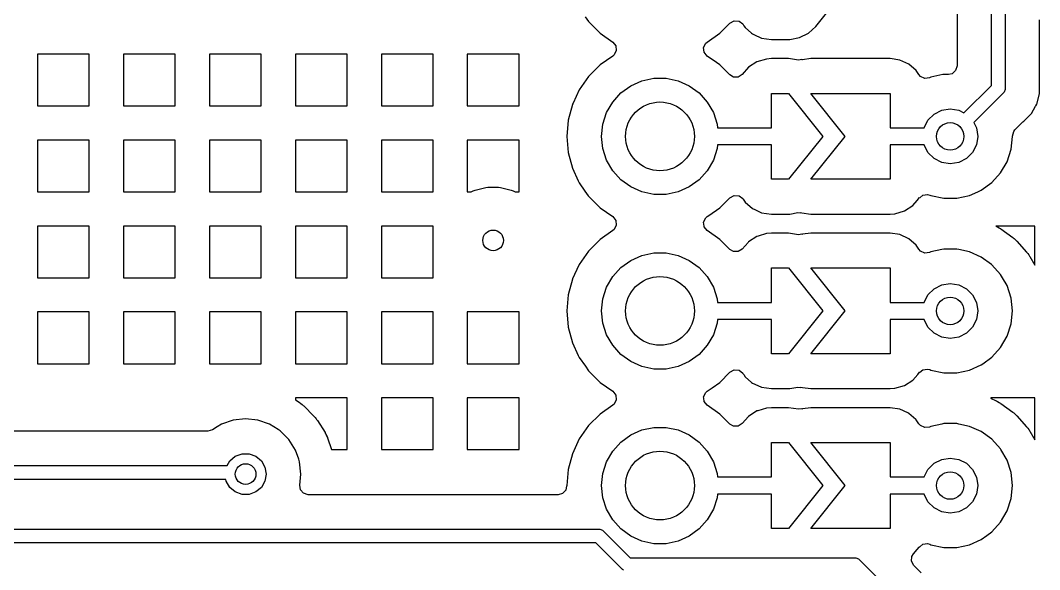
# Model space of a CAD drawing. Extents: x 2.49 to 8.57, y -5.87 to -1.87.
# Drawn here: x 7.309 to 7.893, y -2.864 to -2.55 of the extents above; entities that cross this region are included whole.
import ezdxf

# ---------------------------------------------------------------- set-up
doc = ezdxf.new("R2010")
doc.units = 0
doc.header["$MEASUREMENT"] = 0
doc.layers.add('BLACK', color=7, linetype='CONTINUOUS')

msp = doc.modelspace()

# ---------------------------------------------------------------- linework, layer by layer
at = {"layer": 'BLACK', "linetype": 'CONTINUOUS'}
for p, q in [((7.87323, -2.20484), (7.87323, -2.58869)), ((7.86535, -2.58706), (7.86535, -2.20647)), ((7.84565, -2.53138), (7.84565, -2.57592)), ((7.76475, -2.55329), (7.7747, -2.54086)), ((7.63283, -2.54789), (7.6347, -2.55056)), ((7.89293, -2.58528), (7.89293, -2.54961)), ((7.6347, -2.55056), (7.64128, -2.55714)), ((7.7099, -2.55714), (7.71567, -2.55137)), ((7.71567, -2.55137), (7.71808, -2.55005)), ((7.71808, -2.55005), (7.72083, -2.55025)), ((7.72083, -2.55025), (7.72303, -2.55189)), ((7.72303, -2.55189), (7.72323, -2.55218)), ((7.72323, -2.55218), (7.72367, -2.55287)), ((7.72367, -2.55287), (7.72433, -2.55389)), ((7.72433, -2.55389), (7.72433, -2.55389)), ((7.72433, -2.55389), (7.72808, -2.55714)), ((7.76062, -2.55717), (7.76475, -2.55329)), ((7.64128, -2.55714), (7.64128, -2.55714)), ((7.64128, -2.55714), (7.64128, -2.55714)), ((7.64128, -2.55714), (7.64859, -2.56225)), ((7.70259, -2.56225), (7.7099, -2.55714)), ((7.72808, -2.55714), (7.72861, -2.5576)), ((7.72861, -2.5576), (7.72926, -2.5579)), ((7.72926, -2.5579), (7.73376, -2.55996)), ((7.73376, -2.55996), (7.73376, -2.55996)), ((7.73376, -2.55996), (7.73376, -2.55996)), ((7.73376, -2.55996), (7.73937, -2.56076)), ((7.73937, -2.56076), (7.73937, -2.56076)), ((7.73937, -2.56076), (7.74921, -2.56076)), ((7.74921, -2.56076), (7.74929, -2.56076)), ((7.74929, -2.56076), (7.74999, -2.56075)), ((7.74999, -2.56075), (7.75556, -2.55972)), ((7.75556, -2.55972), (7.76062, -2.55717)), ((7.64859, -2.56225), (7.65031, -2.5644)), ((7.65059, -2.56714), (7.64935, -2.56959)), ((7.65031, -2.5644), (7.65059, -2.56714)), ((7.70059, -2.56537), (7.70183, -2.56291)), ((7.70087, -2.5681), (7.70059, -2.56537)), ((7.70183, -2.56291), (7.70259, -2.56225)), ((7.34882, -2.56921), (7.31922, -2.56921)), ((7.31922, -2.56921), (7.31922, -2.59882)), ((7.34882, -2.59882), (7.34882, -2.56921)), ((7.39804, -2.56921), (7.36843, -2.56921)), ((7.36843, -2.56921), (7.36843, -2.59882)), ((7.39804, -2.59882), (7.39804, -2.56921)), ((7.44725, -2.56921), (7.41764, -2.56921)), ((7.41764, -2.56921), (7.41764, -2.59882)), ((7.44725, -2.59882), (7.44725, -2.56921)), ((7.49646, -2.56921), (7.46686, -2.56921)), ((7.46686, -2.56921), (7.46686, -2.59882)), ((7.49646, -2.59882), (7.49646, -2.56921)), ((7.54568, -2.56921), (7.51607, -2.56921)), ((7.51607, -2.56921), (7.51607, -2.59882)), ((7.54568, -2.59882), (7.54568, -2.56921)), ((7.59489, -2.56921), (7.56528, -2.56921)), ((7.56528, -2.56921), (7.56528, -2.59882)), ((7.59489, -2.59882), (7.59489, -2.56921)), ((7.64859, -2.57025), (7.64128, -2.57537)), ((7.64935, -2.56959), (7.64859, -2.57025)), ((7.70259, -2.57025), (7.70087, -2.5681)), ((7.70799, -2.57403), (7.70259, -2.57025)), ((7.73654, -2.57195), (7.7311, -2.57354)), ((7.73937, -2.57175), (7.73654, -2.57195)), ((7.74921, -2.57175), (7.73937, -2.57175)), ((7.73937, -2.57175), (7.73937, -2.57175)), ((7.75486, -2.57256), (7.74921, -2.57175)), ((7.75681, -2.57232), (7.75486, -2.57256)), ((7.75684, -2.57243), (7.75681, -2.57232)), ((7.75715, -2.57235), (7.75684, -2.57243)), ((7.76201, -2.57175), (7.75715, -2.57235)), ((7.80728, -2.57175), (7.76201, -2.57175)), ((7.76201, -2.57175), (7.76201, -2.57175)), ((7.81289, -2.57255), (7.80728, -2.57175)), ((7.81804, -2.57491), (7.81289, -2.57255)), ((7.81289, -2.57255), (7.81289, -2.57255)), ((7.64128, -2.57537), (7.6347, -2.58195)), ((7.7099, -2.57537), (7.70799, -2.57403)), ((7.71309, -2.57856), (7.7099, -2.57537)), ((7.71557, -2.58104), (7.71309, -2.57856)), ((7.72634, -2.57661), (7.72271, -2.58079)), ((7.7311, -2.57354), (7.72634, -2.57661)), ((7.72634, -2.57661), (7.72634, -2.57661)), ((7.82232, -2.57861), (7.81804, -2.57491)), ((7.81804, -2.57491), (7.81804, -2.57491)), ((7.81804, -2.57491), (7.81804, -2.57491)), ((7.81804, -2.57491), (7.81804, -2.57491)), ((7.82379, -2.5809), (7.82232, -2.57861)), ((7.82232, -2.57861), (7.82232, -2.57861)), ((7.84487, -2.57856), (7.8428, -2.58036)), ((7.84565, -2.57592), (7.84487, -2.57856)), ((7.6347, -2.58195), (7.62937, -2.58957)), ((7.65886, -2.58727), (7.66525, -2.58443)), ((7.66525, -2.58443), (7.67209, -2.58297)), ((7.67209, -2.58297), (7.67909, -2.58297)), ((7.67909, -2.58297), (7.68593, -2.58443)), ((7.68593, -2.58443), (7.69232, -2.58727)), ((7.71765, -2.58228), (7.71557, -2.58104)), ((7.7204, -2.58228), (7.71765, -2.58228)), ((7.72271, -2.58079), (7.7204, -2.58228)), ((7.82467, -2.58192), (7.82379, -2.5809)), ((7.82716, -2.58309), (7.82467, -2.58192)), ((7.82988, -2.58272), (7.82716, -2.58309)), ((7.83072, -2.58235), (7.82988, -2.58272)), ((7.8376, -2.58089), (7.83072, -2.58235)), ((7.83072, -2.58235), (7.83072, -2.58235)), ((7.83801, -2.5808), (7.8376, -2.58089)), ((7.84077, -2.5808), (7.83801, -2.5808)), ((7.8428, -2.58036), (7.84077, -2.5808)), ((7.62937, -2.58957), (7.62583, -2.59717)), ((7.62937, -2.58957), (7.62937, -2.58957)), ((7.6532, -2.59138), (7.65886, -2.58727)), ((7.69232, -2.58727), (7.69798, -2.59138)), ((7.84961, -2.60281), (7.86535, -2.58706)), ((7.87315, -2.58946), (7.87256, -2.59088)), ((7.87323, -2.58869), (7.87315, -2.58946)), ((7.89293, -2.58558), (7.89293, -2.58528)), ((7.89293, -2.58528), (7.89293, -2.58528)), ((7.89293, -2.59181), (7.89293, -2.58558)), ((7.64502, -2.60264), (7.64852, -2.59658)), ((7.64852, -2.59658), (7.6532, -2.59138)), ((7.69798, -2.59138), (7.70266, -2.59658)), ((7.70266, -2.59658), (7.70616, -2.60264)), ((7.73937, -2.61133), (7.73937, -2.59165)), ((7.73937, -2.59165), (7.74921, -2.59165)), ((7.74921, -2.59165), (7.7689, -2.61625)), ((7.78169, -2.61625), (7.76201, -2.59165)), ((7.76201, -2.59165), (7.80728, -2.59165)), ((7.80728, -2.59165), (7.80728, -2.61133)), ((7.87208, -2.59148), (7.85518, -2.60838)), ((7.87256, -2.59088), (7.87208, -2.59148)), ((7.89132, -2.59782), (7.89293, -2.59181)), ((7.31922, -2.59882), (7.34882, -2.59882)), ((7.36843, -2.59882), (7.39804, -2.59882)), ((7.41764, -2.59882), (7.44725, -2.59882)), ((7.46686, -2.59882), (7.49646, -2.59882)), ((7.51607, -2.59882), (7.54568, -2.59882)), ((7.56528, -2.59882), (7.59489, -2.59882)), ((7.62544, -2.598), (7.62303, -2.60699)), ((7.62549, -2.5979), (7.62544, -2.598)), ((7.62544, -2.598), (7.62544, -2.598)), ((7.62583, -2.59717), (7.62549, -2.5979)), ((7.83248, -2.60351), (7.83687, -2.60128)), ((7.83687, -2.60128), (7.84173, -2.60051)), ((7.84173, -2.60051), (7.8466, -2.60128)), ((7.8466, -2.60128), (7.84961, -2.60281)), ((7.88821, -2.60321), (7.89066, -2.59897)), ((7.89066, -2.59897), (7.89074, -2.59882)), ((7.89074, -2.59882), (7.89132, -2.59782)), ((7.62303, -2.60699), (7.62222, -2.61625)), ((7.62303, -2.60699), (7.62303, -2.60699)), ((7.64286, -2.6093), (7.64502, -2.60264)), ((7.70616, -2.60264), (7.70832, -2.6093)), ((7.82678, -2.61133), (7.82899, -2.607)), ((7.82899, -2.607), (7.83248, -2.60351)), ((7.87881, -2.61261), (7.88341, -2.60801)), ((7.88341, -2.60801), (7.88381, -2.60761)), ((7.88341, -2.60801), (7.88341, -2.60801)), ((7.88381, -2.60761), (7.88821, -2.60321)), ((7.88381, -2.60761), (7.88381, -2.60761)), ((7.64213, -2.61625), (7.64286, -2.6093)), ((7.70832, -2.6093), (7.70854, -2.61133)), ((7.70854, -2.61133), (7.73937, -2.61133)), ((7.80728, -2.61133), (7.82678, -2.61133)), ((7.85518, -2.60838), (7.85671, -2.61139)), ((7.85671, -2.61139), (7.85748, -2.61625)), ((7.87738, -2.61606), (7.87816, -2.61342)), ((7.87816, -2.61342), (7.87881, -2.61261)), ((7.34882, -2.61843), (7.31922, -2.61843)), ((7.31922, -2.61843), (7.31922, -2.64803)), ((7.34882, -2.64803), (7.34882, -2.61843)), ((7.39804, -2.61843), (7.36843, -2.61843)), ((7.36843, -2.61843), (7.36843, -2.64803)), ((7.39804, -2.64803), (7.39804, -2.61843)), ((7.44725, -2.61843), (7.41764, -2.61843)), ((7.41764, -2.61843), (7.41764, -2.64803)), ((7.44725, -2.64803), (7.44725, -2.61843)), ((7.49646, -2.61843), (7.46686, -2.61843)), ((7.46686, -2.61843), (7.46686, -2.64803)), ((7.49646, -2.64803), (7.49646, -2.61843)), ((7.54568, -2.61843), (7.51607, -2.61843)), ((7.51607, -2.61843), (7.51607, -2.64803)), ((7.54568, -2.64803), (7.54568, -2.61843)), ((7.59489, -2.61843), (7.56528, -2.61843)), ((7.56528, -2.61843), (7.56528, -2.64803)), ((7.59489, -2.64803), (7.59489, -2.61843)), ((7.62222, -2.61625), (7.62222, -2.61625)), ((7.62222, -2.61625), (7.62303, -2.62552)), ((7.64286, -2.62321), (7.64213, -2.61625)), ((7.7689, -2.61625), (7.74921, -2.64086)), ((7.76201, -2.64086), (7.78169, -2.61625)), ((7.85748, -2.61625), (7.85671, -2.62112)), ((7.8766, -2.62367), (7.87738, -2.61625)), ((7.87738, -2.61625), (7.87738, -2.61606)), ((7.87738, -2.61625), (7.87738, -2.61625)), ((7.62303, -2.62552), (7.62303, -2.62552)), ((7.62303, -2.62552), (7.62544, -2.63451)), ((7.64502, -2.62987), (7.64286, -2.62321)), ((7.70832, -2.62321), (7.70616, -2.62987)), ((7.70854, -2.62118), (7.70832, -2.62321)), ((7.73937, -2.62118), (7.70854, -2.62118)), ((7.73937, -2.64086), (7.73937, -2.62118)), ((7.82678, -2.62118), (7.80728, -2.62118)), ((7.80728, -2.62118), (7.80728, -2.64086)), ((7.82899, -2.62551), (7.82678, -2.62118)), ((7.83248, -2.62899), (7.82899, -2.62551)), ((7.85447, -2.62551), (7.85099, -2.62899)), ((7.85671, -2.62112), (7.85447, -2.62551)), ((7.8743, -2.63075), (7.8766, -2.62367)), ((7.64852, -2.63592), (7.64502, -2.62987)), ((7.70616, -2.62987), (7.70266, -2.63592)), ((7.83687, -2.63123), (7.83248, -2.62899)), ((7.84173, -2.632), (7.83687, -2.63123)), ((7.8466, -2.63123), (7.84173, -2.632)), ((7.85099, -2.62899), (7.8466, -2.63123)), ((7.87057, -2.63721), (7.8743, -2.63075)), ((7.62544, -2.63451), (7.62544, -2.63451)), ((7.62544, -2.63451), (7.62544, -2.63451)), ((7.62544, -2.63451), (7.62884, -2.64182)), ((7.6532, -2.64112), (7.64852, -2.63592)), ((7.70266, -2.63592), (7.69798, -2.64112)), ((7.86559, -2.64275), (7.87057, -2.63721)), ((7.62884, -2.64182), (7.62937, -2.64294)), ((7.62937, -2.64294), (7.62937, -2.64294)), ((7.62937, -2.64294), (7.63264, -2.64762)), ((7.65886, -2.64524), (7.6532, -2.64112)), ((7.69798, -2.64112), (7.69232, -2.64524)), ((7.74921, -2.64086), (7.73937, -2.64086)), ((7.80728, -2.64086), (7.76201, -2.64086)), ((7.85956, -2.64713), (7.86559, -2.64275)), ((7.31922, -2.64803), (7.34882, -2.64803)), ((7.36843, -2.64803), (7.39804, -2.64803)), ((7.41764, -2.64803), (7.44725, -2.64803)), ((7.46686, -2.64803), (7.49646, -2.64803)), ((7.51607, -2.64803), (7.54568, -2.64803)), ((7.56528, -2.64803), (7.56747, -2.64803)), ((7.56747, -2.64803), (7.56867, -2.6474)), ((7.56867, -2.6474), (7.56977, -2.64698)), ((7.56977, -2.64698), (7.5758, -2.6455)), ((7.5758, -2.6455), (7.57697, -2.64535)), ((7.57697, -2.64535), (7.58319, -2.64535)), ((7.58319, -2.64535), (7.58435, -2.6455)), ((7.58435, -2.6455), (7.59039, -2.64698)), ((7.59039, -2.64698), (7.59149, -2.6474)), ((7.59149, -2.6474), (7.59269, -2.64803)), ((7.59269, -2.64803), (7.59489, -2.64803)), ((7.63264, -2.64762), (7.63454, -2.65032)), ((7.66525, -2.64808), (7.65886, -2.64524)), ((7.67209, -2.64954), (7.66525, -2.64808)), ((7.68593, -2.64808), (7.67909, -2.64954)), ((7.69232, -2.64524), (7.68593, -2.64808)), ((7.85275, -2.65016), (7.85752, -2.64803)), ((7.85752, -2.64803), (7.85956, -2.64713)), ((7.63454, -2.65032), (7.6347, -2.65056)), ((7.6347, -2.65056), (7.6347, -2.65056)), ((7.6347, -2.65056), (7.64128, -2.65714)), ((7.67909, -2.64954), (7.67209, -2.64954)), ((7.7099, -2.65714), (7.71567, -2.65137)), ((7.71567, -2.65137), (7.71808, -2.65005)), ((7.71808, -2.65005), (7.72083, -2.65025)), ((7.72083, -2.65025), (7.72303, -2.65189)), ((7.72303, -2.65189), (7.72323, -2.65218)), ((7.72323, -2.65218), (7.72433, -2.65389)), ((7.72433, -2.65389), (7.72433, -2.65389)), ((7.72433, -2.65389), (7.72848, -2.65749)), ((7.82032, -2.6559), (7.82289, -2.65293)), ((7.82289, -2.65293), (7.82425, -2.65136)), ((7.82425, -2.65136), (7.82431, -2.6514)), ((7.82431, -2.6514), (7.82606, -2.64989)), ((7.82606, -2.64989), (7.82878, -2.6495)), ((7.82878, -2.6495), (7.83007, -2.64987)), ((7.83007, -2.64987), (7.83072, -2.65016)), ((7.83072, -2.65016), (7.83801, -2.65171)), ((7.83801, -2.65171), (7.83801, -2.65171)), ((7.83801, -2.65171), (7.84546, -2.65171)), ((7.84546, -2.65171), (7.85275, -2.65016)), ((7.84546, -2.65171), (7.84546, -2.65171)), ((7.64128, -2.65714), (7.64128, -2.65714)), ((7.64128, -2.65714), (7.64859, -2.66225)), ((7.70347, -2.66164), (7.7099, -2.65714)), ((7.72848, -2.65749), (7.72861, -2.6576)), ((7.72861, -2.6576), (7.7298, -2.65815)), ((7.7298, -2.65815), (7.73376, -2.65996)), ((7.73376, -2.65996), (7.73376, -2.65996)), ((7.73376, -2.65996), (7.73376, -2.65996)), ((7.73376, -2.65996), (7.73937, -2.66076)), ((7.73937, -2.66076), (7.73937, -2.66076)), ((7.73937, -2.66076), (7.74921, -2.66076)), ((7.74921, -2.66076), (7.74929, -2.66076)), ((7.74929, -2.66076), (7.74999, -2.66075)), ((7.74999, -2.66075), (7.75444, -2.65993)), ((7.75444, -2.65993), (7.75604, -2.66001)), ((7.75604, -2.66001), (7.75606, -2.65991)), ((7.75606, -2.65991), (7.75678, -2.66001)), ((7.75678, -2.66001), (7.76201, -2.66076)), ((7.76201, -2.66076), (7.76201, -2.66076)), ((7.76201, -2.66076), (7.80728, -2.66076)), ((7.80728, -2.66076), (7.81012, -2.66056)), ((7.81012, -2.66056), (7.81555, -2.65896)), ((7.81555, -2.65896), (7.82032, -2.6559)), ((7.64859, -2.66225), (7.65031, -2.6644)), ((7.65031, -2.6644), (7.65059, -2.66714)), ((7.70059, -2.66537), (7.70183, -2.66291)), ((7.70083, -2.66764), (7.70059, -2.66537)), ((7.70183, -2.66291), (7.70259, -2.66225)), ((7.70259, -2.66225), (7.70347, -2.66164)), ((7.34882, -2.66764), (7.31922, -2.66764)), ((7.31922, -2.66764), (7.31922, -2.69724)), ((7.34882, -2.69724), (7.34882, -2.66764)), ((7.39804, -2.66764), (7.36843, -2.66764)), ((7.36843, -2.66764), (7.36843, -2.69724)), ((7.39804, -2.69724), (7.39804, -2.66764)), ((7.44725, -2.66764), (7.41764, -2.66764)), ((7.41764, -2.66764), (7.41764, -2.69724)), ((7.44725, -2.69724), (7.44725, -2.66764)), ((7.49646, -2.66764), (7.46686, -2.66764)), ((7.46686, -2.66764), (7.46686, -2.69724)), ((7.49646, -2.69724), (7.49646, -2.66764)), ((7.54568, -2.66764), (7.51607, -2.66764)), ((7.51607, -2.66764), (7.51607, -2.69724)), ((7.54568, -2.69724), (7.54568, -2.66764)), ((7.64859, -2.67025), (7.64128, -2.67537)), ((7.64935, -2.66959), (7.64859, -2.67025)), ((7.65059, -2.66714), (7.64935, -2.66959)), ((7.70087, -2.6681), (7.70083, -2.66764)), ((7.70259, -2.67025), (7.70087, -2.6681)), ((7.7099, -2.67537), (7.70259, -2.67025)), ((7.73654, -2.67195), (7.73182, -2.67333)), ((7.73937, -2.67175), (7.73654, -2.67195)), ((7.74921, -2.67175), (7.73937, -2.67175)), ((7.73937, -2.67175), (7.73937, -2.67175)), ((7.75486, -2.67256), (7.74921, -2.67175)), ((7.75681, -2.67232), (7.75486, -2.67256)), ((7.75684, -2.67243), (7.75681, -2.67232)), ((7.75715, -2.67235), (7.75684, -2.67243)), ((7.76201, -2.67175), (7.75715, -2.67235)), ((7.80728, -2.67175), (7.76201, -2.67175)), ((7.76201, -2.67175), (7.76201, -2.67175)), ((7.81289, -2.67255), (7.80728, -2.67175)), ((7.89016, -2.66764), (7.86791, -2.66764)), ((7.86791, -2.66764), (7.868, -2.66768)), ((7.868, -2.66768), (7.86823, -2.66779)), ((7.86823, -2.66779), (7.86869, -2.66802)), ((7.86869, -2.66802), (7.86891, -2.66815)), ((7.86891, -2.66815), (7.8698, -2.66866)), ((7.8698, -2.66866), (7.87002, -2.66879)), ((7.87002, -2.66879), (7.87045, -2.66907)), ((7.87045, -2.66907), (7.87066, -2.66922)), ((7.87066, -2.66922), (7.87753, -2.6742)), ((7.89016, -2.69002), (7.89016, -2.66764)), ((7.64128, -2.67537), (7.6347, -2.68195)), ((7.71313, -2.6786), (7.7099, -2.67537)), ((7.7099, -2.67537), (7.7099, -2.67537)), ((7.7099, -2.67537), (7.7099, -2.67537)), ((7.726, -2.67699), (7.72271, -2.68079)), ((7.72634, -2.67661), (7.726, -2.67699)), ((7.7311, -2.67354), (7.72634, -2.67661)), ((7.72634, -2.67661), (7.72634, -2.67661)), ((7.72634, -2.67661), (7.72634, -2.67661)), ((7.72634, -2.67661), (7.72634, -2.67661)), ((7.73182, -2.67333), (7.7311, -2.67354)), ((7.7311, -2.67354), (7.7311, -2.67354)), ((7.81804, -2.67491), (7.81289, -2.67255)), ((7.81289, -2.67255), (7.81289, -2.67255)), ((7.82232, -2.67861), (7.81804, -2.67491)), ((7.81804, -2.67491), (7.81804, -2.67491)), ((7.81804, -2.67491), (7.81804, -2.67491)), ((7.81804, -2.67491), (7.81804, -2.67491)), ((7.87753, -2.6742), (7.87773, -2.67436)), ((7.87773, -2.67436), (7.87813, -2.67468)), ((7.87813, -2.67468), (7.87832, -2.67485)), ((7.87832, -2.67485), (7.87909, -2.67554)), ((7.87909, -2.67554), (7.87927, -2.67571)), ((7.87927, -2.67571), (7.87964, -2.67608)), ((7.87964, -2.67608), (7.87981, -2.67626)), ((7.87981, -2.67626), (7.88549, -2.68256)), ((7.6347, -2.68195), (7.62937, -2.68957)), ((7.66525, -2.68443), (7.67209, -2.68297)), ((7.67209, -2.68297), (7.67909, -2.68297)), ((7.67909, -2.68297), (7.68593, -2.68443)), ((7.71557, -2.68104), (7.71313, -2.6786)), ((7.71765, -2.68228), (7.71557, -2.68104)), ((7.7204, -2.68228), (7.71765, -2.68228)), ((7.72271, -2.68079), (7.7204, -2.68228)), ((7.82378, -2.68089), (7.82232, -2.67861)), ((7.82232, -2.67861), (7.82232, -2.67861)), ((7.82379, -2.6809), (7.82378, -2.68089)), ((7.82467, -2.68192), (7.82379, -2.6809)), ((7.82716, -2.68309), (7.82467, -2.68192)), ((7.82988, -2.68272), (7.82716, -2.68309)), ((7.83072, -2.68235), (7.82988, -2.68272)), ((7.83687, -2.68104), (7.83072, -2.68235)), ((7.83072, -2.68235), (7.83072, -2.68235)), ((7.83801, -2.6808), (7.83687, -2.68104)), ((7.84546, -2.6808), (7.83801, -2.6808)), ((7.8466, -2.68104), (7.84546, -2.6808)), ((7.85275, -2.68235), (7.8466, -2.68104)), ((7.85956, -2.68538), (7.85275, -2.68235)), ((7.85275, -2.68235), (7.85275, -2.68235)), ((7.88549, -2.68256), (7.88565, -2.68276)), ((7.88565, -2.68276), (7.88598, -2.68316)), ((7.88598, -2.68316), (7.88613, -2.68336)), ((7.88613, -2.68336), (7.88674, -2.68419)), ((7.62937, -2.68957), (7.62662, -2.69545)), ((7.62937, -2.68957), (7.62937, -2.68957)), ((7.6532, -2.69138), (7.65886, -2.68727)), ((7.65886, -2.68727), (7.66525, -2.68443)), ((7.68593, -2.68443), (7.69232, -2.68727)), ((7.69232, -2.68727), (7.69798, -2.69138)), ((7.86546, -2.68967), (7.85956, -2.68538)), ((7.85956, -2.68538), (7.85956, -2.68538)), ((7.86559, -2.68976), (7.86546, -2.68967)), ((7.87057, -2.6953), (7.86559, -2.68976)), ((7.88674, -2.68419), (7.88688, -2.6844)), ((7.88688, -2.6844), (7.88716, -2.68483)), ((7.88716, -2.68483), (7.88729, -2.68505)), ((7.88729, -2.68505), (7.89016, -2.69002)), ((7.62662, -2.69545), (7.62549, -2.69788)), ((7.64852, -2.69658), (7.6532, -2.69138)), ((7.69798, -2.69138), (7.70266, -2.69658)), ((7.73937, -2.71133), (7.73937, -2.69165)), ((7.73937, -2.69165), (7.74921, -2.69165)), ((7.74921, -2.69165), (7.7689, -2.71625)), ((7.78169, -2.71625), (7.76201, -2.69165)), ((7.76201, -2.69165), (7.80728, -2.69165)), ((7.80728, -2.69165), (7.80728, -2.71133)), ((7.87169, -2.69724), (7.87057, -2.6953)), ((7.31922, -2.69724), (7.34882, -2.69724)), ((7.36843, -2.69724), (7.39804, -2.69724)), ((7.41764, -2.69724), (7.44725, -2.69724)), ((7.46686, -2.69724), (7.49646, -2.69724)), ((7.51607, -2.69724), (7.54568, -2.69724)), ((7.62544, -2.698), (7.62303, -2.70699)), ((7.62549, -2.69788), (7.62544, -2.698)), ((7.62544, -2.698), (7.62544, -2.698)), ((7.64502, -2.70264), (7.64852, -2.69658)), ((7.70266, -2.69658), (7.70616, -2.70264)), ((7.83248, -2.70351), (7.83687, -2.70128)), ((7.83687, -2.70128), (7.84173, -2.70051)), ((7.84173, -2.70051), (7.8466, -2.70128)), ((7.8466, -2.70128), (7.85099, -2.70351)), ((7.8743, -2.70175), (7.87169, -2.69724)), ((7.62303, -2.70699), (7.62222, -2.71625)), ((7.62303, -2.70699), (7.62303, -2.70699)), ((7.64286, -2.7093), (7.64502, -2.70264)), ((7.70616, -2.70264), (7.70832, -2.7093)), ((7.82678, -2.71133), (7.82899, -2.707)), ((7.82899, -2.707), (7.83248, -2.70351)), ((7.85099, -2.70351), (7.85447, -2.707)), ((7.85447, -2.707), (7.85671, -2.71139)), ((7.8766, -2.70884), (7.8743, -2.70175)), ((7.64213, -2.71625), (7.64286, -2.7093)), ((7.70832, -2.7093), (7.70854, -2.71133)), ((7.70854, -2.71133), (7.73937, -2.71133)), ((7.80728, -2.71133), (7.82678, -2.71133)), ((7.85671, -2.71139), (7.85748, -2.71625)), ((7.87738, -2.71625), (7.8766, -2.70884)), ((7.34882, -2.71685), (7.31922, -2.71685)), ((7.31922, -2.71685), (7.31922, -2.74646)), ((7.34882, -2.74646), (7.34882, -2.71685)), ((7.39804, -2.71685), (7.36843, -2.71685)), ((7.36843, -2.71685), (7.36843, -2.74646)), ((7.39804, -2.74646), (7.39804, -2.71685)), ((7.44725, -2.71685), (7.41764, -2.71685)), ((7.41764, -2.71685), (7.41764, -2.74646)), ((7.44725, -2.74646), (7.44725, -2.71685)), ((7.49646, -2.71685), (7.46686, -2.71685)), ((7.46686, -2.71685), (7.46686, -2.74646)), ((7.49646, -2.74646), (7.49646, -2.71685)), ((7.54568, -2.71685), (7.51607, -2.71685)), ((7.51607, -2.71685), (7.51607, -2.74646)), ((7.54568, -2.74646), (7.54568, -2.71685)), ((7.59489, -2.71685), (7.56528, -2.71685)), ((7.56528, -2.71685), (7.56528, -2.74646)), ((7.59489, -2.74646), (7.59489, -2.71685)), ((7.62222, -2.71625), (7.62222, -2.71625)), ((7.62222, -2.71625), (7.62303, -2.72552)), ((7.64286, -2.72321), (7.64213, -2.71625)), ((7.7689, -2.71625), (7.74921, -2.74086)), ((7.76201, -2.74086), (7.78169, -2.71625)), ((7.85748, -2.71625), (7.85671, -2.72112)), ((7.8766, -2.72367), (7.87738, -2.71625)), ((7.64502, -2.72987), (7.64286, -2.72321)), ((7.70832, -2.72321), (7.70616, -2.72987)), ((7.70854, -2.72118), (7.70832, -2.72321)), ((7.73937, -2.72118), (7.70854, -2.72118)), ((7.73937, -2.74086), (7.73937, -2.72118)), ((7.82678, -2.72118), (7.80728, -2.72118)), ((7.80728, -2.72118), (7.80728, -2.74086)), ((7.82899, -2.72551), (7.82678, -2.72118)), ((7.85671, -2.72112), (7.85447, -2.72551)), ((7.8743, -2.73075), (7.8766, -2.72367)), ((7.62303, -2.72552), (7.62303, -2.72552)), ((7.62303, -2.72552), (7.62544, -2.73451)), ((7.64852, -2.73592), (7.64502, -2.72987)), ((7.70616, -2.72987), (7.70266, -2.73592)), ((7.83248, -2.72899), (7.82899, -2.72551)), ((7.83687, -2.73123), (7.83248, -2.72899)), ((7.85099, -2.72899), (7.8466, -2.73123)), ((7.85447, -2.72551), (7.85099, -2.72899)), ((7.87057, -2.73721), (7.8743, -2.73075)), ((7.62544, -2.73451), (7.62544, -2.73451)), ((7.62544, -2.73451), (7.62544, -2.73451)), ((7.62544, -2.73451), (7.62882, -2.74176)), ((7.6532, -2.74112), (7.64852, -2.73592)), ((7.70266, -2.73592), (7.69798, -2.74112)), ((7.84173, -2.732), (7.83687, -2.73123)), ((7.8466, -2.73123), (7.84173, -2.732)), ((7.62882, -2.74176), (7.62937, -2.74294)), ((7.65886, -2.74524), (7.6532, -2.74112)), ((7.69798, -2.74112), (7.69232, -2.74524)), ((7.74921, -2.74086), (7.73937, -2.74086)), ((7.80728, -2.74086), (7.76201, -2.74086)), ((7.86559, -2.74275), (7.87057, -2.73721)), ((7.31922, -2.74646), (7.34882, -2.74646)), ((7.36843, -2.74646), (7.39804, -2.74646)), ((7.41764, -2.74646), (7.44725, -2.74646)), ((7.46686, -2.74646), (7.49646, -2.74646)), ((7.51607, -2.74646), (7.54568, -2.74646)), ((7.56528, -2.74646), (7.59489, -2.74646)), ((7.62937, -2.74294), (7.62937, -2.74294)), ((7.62937, -2.74294), (7.63288, -2.74795)), ((7.63288, -2.74795), (7.63466, -2.7505)), ((7.66525, -2.74808), (7.65886, -2.74524)), ((7.67209, -2.74954), (7.66525, -2.74808)), ((7.68593, -2.74808), (7.67909, -2.74954)), ((7.69232, -2.74524), (7.68593, -2.74808)), ((7.85275, -2.75016), (7.85956, -2.74713)), ((7.85956, -2.74713), (7.86048, -2.74646)), ((7.86048, -2.74646), (7.86559, -2.74275)), ((7.63466, -2.7505), (7.6347, -2.75056)), ((7.6347, -2.75056), (7.6347, -2.75056)), ((7.6347, -2.75056), (7.64128, -2.75714)), ((7.67909, -2.74954), (7.67209, -2.74954)), ((7.7099, -2.75714), (7.71567, -2.75137)), ((7.71567, -2.75137), (7.71808, -2.75005)), ((7.71808, -2.75005), (7.72083, -2.75025)), ((7.72083, -2.75025), (7.72303, -2.75189)), ((7.72303, -2.75189), (7.72323, -2.75218)), ((7.72323, -2.75218), (7.72357, -2.75271)), ((7.72357, -2.75271), (7.72433, -2.75389)), ((7.72433, -2.75389), (7.72433, -2.75389)), ((7.72433, -2.75389), (7.72808, -2.75714)), ((7.82032, -2.7559), (7.82314, -2.75264)), ((7.82314, -2.75264), (7.82425, -2.75136)), ((7.82425, -2.75136), (7.82431, -2.7514)), ((7.82431, -2.7514), (7.82606, -2.74989)), ((7.82606, -2.74989), (7.82878, -2.7495)), ((7.82878, -2.7495), (7.83007, -2.74987)), ((7.83007, -2.74987), (7.83072, -2.75016)), ((7.83072, -2.75016), (7.83072, -2.75016)), ((7.83072, -2.75016), (7.83801, -2.75171)), ((7.83801, -2.75171), (7.83801, -2.75171)), ((7.83801, -2.75171), (7.84546, -2.75171)), ((7.84546, -2.75171), (7.85275, -2.75016)), ((7.84546, -2.75171), (7.84546, -2.75171)), ((7.64128, -2.75714), (7.64128, -2.75714)), ((7.64128, -2.75714), (7.64859, -2.76225)), ((7.70554, -2.76019), (7.7099, -2.75714)), ((7.72808, -2.75714), (7.72861, -2.7576)), ((7.72861, -2.7576), (7.72997, -2.75823)), ((7.72997, -2.75823), (7.73376, -2.75996)), ((7.73376, -2.75996), (7.73376, -2.75996)), ((7.73376, -2.75996), (7.73376, -2.75996)), ((7.73376, -2.75996), (7.73937, -2.76076)), ((7.74999, -2.76075), (7.75444, -2.75993)), ((7.75444, -2.75993), (7.75604, -2.76001)), ((7.75604, -2.76001), (7.75606, -2.75991)), ((7.75606, -2.75991), (7.75726, -2.76008)), ((7.81012, -2.76056), (7.81555, -2.75896)), ((7.81555, -2.75896), (7.82032, -2.7559)), ((7.64859, -2.76225), (7.65031, -2.7644)), ((7.65031, -2.7644), (7.65059, -2.76714)), ((7.70059, -2.76537), (7.70183, -2.76291)), ((7.70068, -2.76625), (7.70059, -2.76537)), ((7.70183, -2.76291), (7.70259, -2.76225)), ((7.70259, -2.76225), (7.70554, -2.76019)), ((7.73937, -2.76076), (7.73937, -2.76076)), ((7.73937, -2.76076), (7.74921, -2.76076)), ((7.74921, -2.76076), (7.74929, -2.76076)), ((7.74929, -2.76076), (7.74999, -2.76075)), ((7.75726, -2.76008), (7.76201, -2.76076)), ((7.76201, -2.76076), (7.76201, -2.76076)), ((7.76201, -2.76076), (7.80728, -2.76076)), ((7.80728, -2.76076), (7.81012, -2.76056)), ((7.49646, -2.76606), (7.46686, -2.76606)), ((7.46686, -2.76606), (7.46686, -2.76722)), ((7.46686, -2.76722), (7.46902, -2.76858)), ((7.46902, -2.76858), (7.46925, -2.76873)), ((7.46925, -2.76873), (7.4697, -2.76905)), ((7.4697, -2.76905), (7.46992, -2.76922)), ((7.46992, -2.76922), (7.47078, -2.7699)), ((7.47078, -2.7699), (7.47098, -2.77008)), ((7.47098, -2.77008), (7.4714, -2.77045)), ((7.4714, -2.77045), (7.4716, -2.77064)), ((7.4716, -2.77064), (7.4774, -2.77644)), ((7.49646, -2.79567), (7.49646, -2.76606)), ((7.54568, -2.76606), (7.51607, -2.76606)), ((7.51607, -2.76606), (7.51607, -2.79567)), ((7.54568, -2.79567), (7.54568, -2.76606)), ((7.59489, -2.76606), (7.56528, -2.76606)), ((7.56528, -2.76606), (7.56528, -2.79567)), ((7.59489, -2.79567), (7.59489, -2.76606)), ((7.64859, -2.77025), (7.64128, -2.77537)), ((7.64935, -2.76959), (7.64859, -2.77025)), ((7.65059, -2.76714), (7.64935, -2.76959)), ((7.70087, -2.7681), (7.70068, -2.76625)), ((7.70259, -2.77025), (7.70087, -2.7681)), ((7.7099, -2.77537), (7.70259, -2.77025)), ((7.86523, -2.76606), (7.8648, -2.76625)), ((7.8648, -2.76625), (7.868, -2.76768)), ((7.89016, -2.76606), (7.86523, -2.76606)), ((7.868, -2.76768), (7.86823, -2.76779)), ((7.86823, -2.76779), (7.86869, -2.76802)), ((7.86869, -2.76802), (7.86891, -2.76815)), ((7.86891, -2.76815), (7.8698, -2.76866)), ((7.8698, -2.76866), (7.87002, -2.76879)), ((7.87002, -2.76879), (7.87045, -2.76907)), ((7.87045, -2.76907), (7.87066, -2.76922)), ((7.87066, -2.76922), (7.87753, -2.7742)), ((7.89016, -2.79002), (7.89016, -2.76606)), ((7.4774, -2.77644), (7.47758, -2.77663)), ((7.47758, -2.77663), (7.47795, -2.77705)), ((7.47795, -2.77705), (7.47813, -2.77726)), ((7.47813, -2.77726), (7.47881, -2.77812)), ((7.64128, -2.77537), (7.6347, -2.78195)), ((7.71286, -2.77833), (7.7099, -2.77537)), ((7.7099, -2.77537), (7.7099, -2.77537)), ((7.7099, -2.77537), (7.7099, -2.77537)), ((7.72634, -2.77661), (7.72271, -2.78079)), ((7.7311, -2.77354), (7.72634, -2.77661)), ((7.72634, -2.77661), (7.72634, -2.77661)), ((7.73156, -2.77341), (7.7311, -2.77354)), ((7.7311, -2.77354), (7.7311, -2.77354)), ((7.73654, -2.77195), (7.73156, -2.77341)), ((7.73937, -2.77175), (7.73654, -2.77195)), ((7.74921, -2.77175), (7.73937, -2.77175)), ((7.73937, -2.77175), (7.73937, -2.77175)), ((7.75486, -2.77256), (7.74921, -2.77175)), ((7.74921, -2.77175), (7.74921, -2.77175)), ((7.75681, -2.77232), (7.75486, -2.77256)), ((7.75684, -2.77243), (7.75681, -2.77232)), ((7.75715, -2.77235), (7.75684, -2.77243)), ((7.76201, -2.77175), (7.75715, -2.77235)), ((7.80728, -2.77175), (7.76201, -2.77175)), ((7.76201, -2.77175), (7.76201, -2.77175)), ((7.81289, -2.77255), (7.80728, -2.77175)), ((7.81755, -2.77468), (7.81289, -2.77255)), ((7.81289, -2.77255), (7.81289, -2.77255)), ((7.81804, -2.77491), (7.81755, -2.77468)), ((7.82201, -2.77834), (7.81804, -2.77491)), ((7.81804, -2.77491), (7.81804, -2.77491)), ((7.81804, -2.77491), (7.81804, -2.77491)), ((7.87753, -2.7742), (7.87773, -2.77436)), ((7.87773, -2.77436), (7.87813, -2.77468)), ((7.87813, -2.77468), (7.87832, -2.77485)), ((7.87832, -2.77485), (7.87909, -2.77554)), ((7.87909, -2.77554), (7.87927, -2.77571)), ((7.87927, -2.77571), (7.87964, -2.77608)), ((7.87964, -2.77608), (7.87981, -2.77626)), ((7.87981, -2.77626), (7.88549, -2.78256)), ((7.42216, -2.78264), (7.41938, -2.78438)), ((7.42459, -2.78111), (7.42216, -2.78264)), ((7.43129, -2.77876), (7.42459, -2.78111)), ((7.43835, -2.77797), (7.43129, -2.77876)), ((7.43129, -2.77876), (7.43129, -2.77876)), ((7.4454, -2.77876), (7.43835, -2.77797)), ((7.43835, -2.77797), (7.43835, -2.77797)), ((7.45211, -2.78111), (7.4454, -2.77876)), ((7.4454, -2.77876), (7.4454, -2.77876)), ((7.45705, -2.78422), (7.45211, -2.78111)), ((7.47881, -2.77812), (7.47898, -2.77833)), ((7.47898, -2.77833), (7.4793, -2.77879)), ((7.4793, -2.77879), (7.47945, -2.77901)), ((7.47945, -2.77901), (7.48382, -2.78596)), ((7.6347, -2.78195), (7.62937, -2.78957)), ((7.66525, -2.78443), (7.67209, -2.78297)), ((7.67209, -2.78297), (7.67909, -2.78297)), ((7.67909, -2.78297), (7.68593, -2.78443)), ((7.71557, -2.78104), (7.71286, -2.77833)), ((7.71765, -2.78228), (7.71557, -2.78104)), ((7.7204, -2.78228), (7.71765, -2.78228)), ((7.72271, -2.78079), (7.7204, -2.78228)), ((7.82232, -2.77861), (7.82201, -2.77834)), ((7.82378, -2.78089), (7.82232, -2.77861)), ((7.82379, -2.7809), (7.82378, -2.78089)), ((7.82467, -2.78192), (7.82379, -2.7809)), ((7.82716, -2.78309), (7.82467, -2.78192)), ((7.82988, -2.78272), (7.82716, -2.78309)), ((7.83072, -2.78235), (7.82988, -2.78272)), ((7.83687, -2.78104), (7.83072, -2.78235)), ((7.83072, -2.78235), (7.83072, -2.78235)), ((7.83801, -2.7808), (7.83687, -2.78104)), ((7.84546, -2.7808), (7.83801, -2.7808)), ((7.8466, -2.78104), (7.84546, -2.7808)), ((7.85275, -2.78235), (7.8466, -2.78104)), ((7.85956, -2.78538), (7.85275, -2.78235)), ((7.85275, -2.78235), (7.85275, -2.78235)), ((7.88549, -2.78256), (7.88565, -2.78276)), ((7.88565, -2.78276), (7.88598, -2.78316)), ((7.88598, -2.78316), (7.88613, -2.78336)), ((7.88613, -2.78336), (7.88674, -2.78419)), ((7.41678, -2.78513), (6.96051, -2.78513)), ((7.41938, -2.78438), (7.41678, -2.78513)), ((7.45812, -2.78489), (7.45705, -2.78422)), ((7.46314, -2.78991), (7.45812, -2.78489)), ((7.48382, -2.78596), (7.48395, -2.78619)), ((7.48395, -2.78619), (7.48422, -2.78668)), ((7.48422, -2.78668), (7.48435, -2.78692)), ((7.48435, -2.78692), (7.48482, -2.78791)), ((7.48482, -2.78791), (7.48494, -2.78816)), ((7.48494, -2.78816), (7.48515, -2.78867)), ((7.48515, -2.78867), (7.48525, -2.78893)), ((7.48525, -2.78893), (7.4876, -2.79567)), ((7.6532, -2.79138), (7.65886, -2.78727)), ((7.65886, -2.78727), (7.66525, -2.78443)), ((7.68593, -2.78443), (7.69232, -2.78727)), ((7.69232, -2.78727), (7.69798, -2.79138)), ((7.86558, -2.78976), (7.85956, -2.78538)), ((7.85956, -2.78538), (7.85956, -2.78538)), ((7.88674, -2.78419), (7.88688, -2.7844)), ((7.88688, -2.7844), (7.88716, -2.78483)), ((7.88716, -2.78483), (7.88729, -2.78505)), ((7.88729, -2.78505), (7.89016, -2.79002)), ((7.46506, -2.79297), (7.46314, -2.78991)), ((7.46691, -2.7959), (7.46506, -2.79297)), ((7.62937, -2.78957), (7.62544, -2.798)), ((7.62937, -2.78957), (7.62937, -2.78957)), ((7.64852, -2.79658), (7.6532, -2.79138)), ((7.69798, -2.79138), (7.70266, -2.79658)), ((7.73937, -2.81133), (7.73937, -2.79165)), ((7.73937, -2.79165), (7.74921, -2.79165)), ((7.74921, -2.79165), (7.7689, -2.81625)), ((7.78169, -2.81625), (7.76201, -2.79165)), ((7.76201, -2.79165), (7.80728, -2.79165)), ((7.80728, -2.79165), (7.80728, -2.81133)), ((7.86559, -2.78976), (7.86558, -2.78976)), ((7.87057, -2.7953), (7.86559, -2.78976)), ((7.4293, -2.80209), (7.43244, -2.79946)), ((7.43244, -2.79946), (7.4363, -2.79805)), ((7.4363, -2.79805), (7.4404, -2.79805)), ((7.4404, -2.79805), (7.44425, -2.79946)), ((7.44425, -2.79946), (7.44739, -2.80209)), ((7.46692, -2.79592), (7.46691, -2.7959)), ((7.46878, -2.80123), (7.46692, -2.79592)), ((7.4876, -2.79567), (7.49646, -2.79567)), ((7.51607, -2.79567), (7.54568, -2.79567)), ((7.56528, -2.79567), (7.59489, -2.79567)), ((7.62544, -2.798), (7.62303, -2.80699)), ((7.62544, -2.798), (7.62544, -2.798)), ((7.64502, -2.80264), (7.64852, -2.79658)), ((7.70266, -2.79658), (7.70616, -2.80264)), ((7.83687, -2.80128), (7.84173, -2.80051)), ((7.84173, -2.80051), (7.8466, -2.80128)), ((7.87079, -2.79567), (7.87057, -2.7953)), ((7.8743, -2.80175), (7.87079, -2.79567)), ((6.93622, -2.80484), (7.42772, -2.80484)), ((7.42772, -2.80484), (7.4293, -2.80209)), ((7.44739, -2.80209), (7.44945, -2.80564)), ((7.44945, -2.80564), (7.45016, -2.80968)), ((7.46927, -2.80263), (7.46878, -2.80123)), ((7.47006, -2.80968), (7.46927, -2.80263)), ((7.46927, -2.80263), (7.46927, -2.80263)), ((7.64286, -2.8093), (7.64502, -2.80264)), ((7.70616, -2.80264), (7.70832, -2.8093)), ((7.82899, -2.807), (7.83248, -2.80351)), ((7.83248, -2.80351), (7.83687, -2.80128)), ((7.8466, -2.80128), (7.85099, -2.80351)), ((7.85099, -2.80351), (7.85447, -2.807)), ((7.8766, -2.80884), (7.8743, -2.80175)), ((7.45016, -2.80968), (7.44945, -2.81372)), ((7.46935, -2.81605), (7.47006, -2.80968)), ((7.47006, -2.80968), (7.47006, -2.80968)), ((7.62303, -2.80699), (7.62222, -2.81625)), ((7.62303, -2.80699), (7.62303, -2.80699)), ((7.64213, -2.81625), (7.64286, -2.8093)), ((7.70832, -2.8093), (7.70854, -2.81133)), ((7.70854, -2.81133), (7.73937, -2.81133)), ((7.80728, -2.81133), (7.82678, -2.81133)), ((7.82678, -2.81133), (7.82899, -2.807)), ((7.85447, -2.807), (7.85671, -2.81139)), ((7.85671, -2.81139), (7.85748, -2.81625)), ((7.87738, -2.81625), (7.8766, -2.80884)), ((7.42707, -2.81271), (6.93622, -2.81271)), ((7.42725, -2.81372), (7.42707, -2.81271)), ((7.4293, -2.81728), (7.42725, -2.81372)), ((7.43244, -2.81991), (7.4293, -2.81728)), ((7.44739, -2.81728), (7.44425, -2.81991)), ((7.44945, -2.81372), (7.44739, -2.81728)), ((7.46976, -2.81862), (7.46935, -2.81605)), ((7.62215, -2.81647), (7.62167, -2.81886)), ((7.62222, -2.81647), (7.62215, -2.81647)), ((7.62222, -2.81625), (7.62222, -2.81647)), ((7.64286, -2.82321), (7.64213, -2.81625)), ((7.7689, -2.81625), (7.74921, -2.84086)), ((7.76201, -2.84086), (7.78169, -2.81625)), ((7.85748, -2.81625), (7.85671, -2.82112)), ((7.8766, -2.82367), (7.87738, -2.81625)), ((7.4363, -2.82132), (7.43244, -2.81991)), ((7.4404, -2.82132), (7.4363, -2.82132)), ((7.44425, -2.81991), (7.4404, -2.82132)), ((7.47156, -2.8207), (7.46976, -2.81862)), ((7.4742, -2.82148), (7.47156, -2.8207)), ((7.61735, -2.82148), (7.4742, -2.82148)), ((7.61975, -2.82084), (7.61735, -2.82148)), ((7.62167, -2.81886), (7.61975, -2.82084)), ((7.64502, -2.82987), (7.64286, -2.82321)), ((7.70832, -2.82321), (7.70616, -2.82987)), ((7.70854, -2.82117), (7.70832, -2.82321)), ((7.73937, -2.82117), (7.70854, -2.82117)), ((7.73937, -2.84086), (7.73937, -2.82117)), ((7.82678, -2.82118), (7.80728, -2.82118)), ((7.80728, -2.82118), (7.80728, -2.84086)), ((7.82899, -2.82551), (7.82678, -2.82118)), ((7.85671, -2.82112), (7.85447, -2.82551)), ((7.8743, -2.83075), (7.8766, -2.82367)), ((7.64852, -2.83592), (7.64502, -2.82987)), ((7.70616, -2.82987), (7.70266, -2.83592)), ((7.83248, -2.82899), (7.82899, -2.82551)), ((7.83687, -2.83123), (7.83248, -2.82899)), ((7.85099, -2.82899), (7.8466, -2.83123)), ((7.85447, -2.82551), (7.85099, -2.82899)), ((7.84173, -2.832), (7.83687, -2.83123)), ((7.8466, -2.83123), (7.84173, -2.832)), ((7.87057, -2.83721), (7.8743, -2.83075)), ((5.75983, -2.84118), (7.64042, -2.84118)), ((7.64042, -2.84118), (7.64119, -2.84126)), ((7.64119, -2.84126), (7.64261, -2.84184)), ((7.6532, -2.84112), (7.64852, -2.83592)), ((7.65886, -2.84524), (7.6532, -2.84112)), ((7.69798, -2.84112), (7.69232, -2.84524)), ((7.70266, -2.83592), (7.69798, -2.84112)), ((7.74921, -2.84086), (7.73937, -2.84086)), ((7.80728, -2.84086), (7.76201, -2.84086)), ((7.86559, -2.84275), (7.87057, -2.83721)), ((7.64261, -2.84184), (7.64321, -2.84233)), ((7.64321, -2.84233), (7.65847, -2.85759)), ((7.66525, -2.84808), (7.65886, -2.84524)), ((7.69232, -2.84524), (7.68593, -2.84808)), ((7.85275, -2.85016), (7.85956, -2.84713)), ((7.85956, -2.84713), (7.86264, -2.84488)), ((7.86264, -2.84488), (7.86559, -2.84275)), ((7.63879, -2.84905), (5.75819, -2.84905)), ((7.65405, -2.86431), (7.63879, -2.84905)), ((7.67209, -2.84954), (7.66525, -2.84808)), ((7.67909, -2.84954), (7.67209, -2.84954)), ((7.68593, -2.84808), (7.67909, -2.84954)), ((7.82074, -2.85541), (7.82286, -2.85296)), ((7.82286, -2.85296), (7.82403, -2.85162)), ((7.82403, -2.85162), (7.82425, -2.85136)), ((7.82403, -2.85162), (7.82403, -2.85162)), ((7.82425, -2.85136), (7.82431, -2.8514)), ((7.82431, -2.8514), (7.82606, -2.84989)), ((7.82606, -2.84989), (7.82878, -2.8495)), ((7.82878, -2.8495), (7.83007, -2.84987)), ((7.83007, -2.84987), (7.83072, -2.85016)), ((7.83072, -2.85016), (7.83801, -2.85171)), ((7.83801, -2.85171), (7.83801, -2.85171)), ((7.83801, -2.85171), (7.84546, -2.85171)), ((7.84546, -2.85171), (7.85275, -2.85016)), ((7.84546, -2.85171), (7.84546, -2.85171)), ((7.65847, -2.85759), (7.78701, -2.85759)), ((7.78701, -2.85759), (7.78778, -2.85767)), ((7.78778, -2.85767), (7.7892, -2.85826)), ((7.7892, -2.85826), (7.78979, -2.85875)), ((7.78979, -2.85875), (7.83386, -2.90281)), ((7.81966, -2.85965), (7.81985, -2.8569)), ((7.81985, -2.8569), (7.82074, -2.85541)), ((7.65465, -2.8648), (7.65405, -2.86431)), ((7.82098, -2.86206), (7.81966, -2.85965)), ((7.82517, -2.86625), (7.82098, -2.86206))]:
    msp.add_line(p, q, dxfattribs=at)
at = {"layer": 'BLACK'}
for centre, radius in [((7.67559, -2.61625), 0.01969), ((7.84173, -2.61625), 0.00787), ((7.58008, -2.67583), 0.00591), ((7.67559, -2.71625), 0.01969), ((7.84173, -2.71625), 0.00787), ((7.67559, -2.81625), 0.01969), ((7.43835, -2.80968), 0.00591), ((7.84173, -2.81625), 0.00787)]:
    msp.add_circle(centre, radius, dxfattribs=at)

doc.saveas('drawing.dxf')
